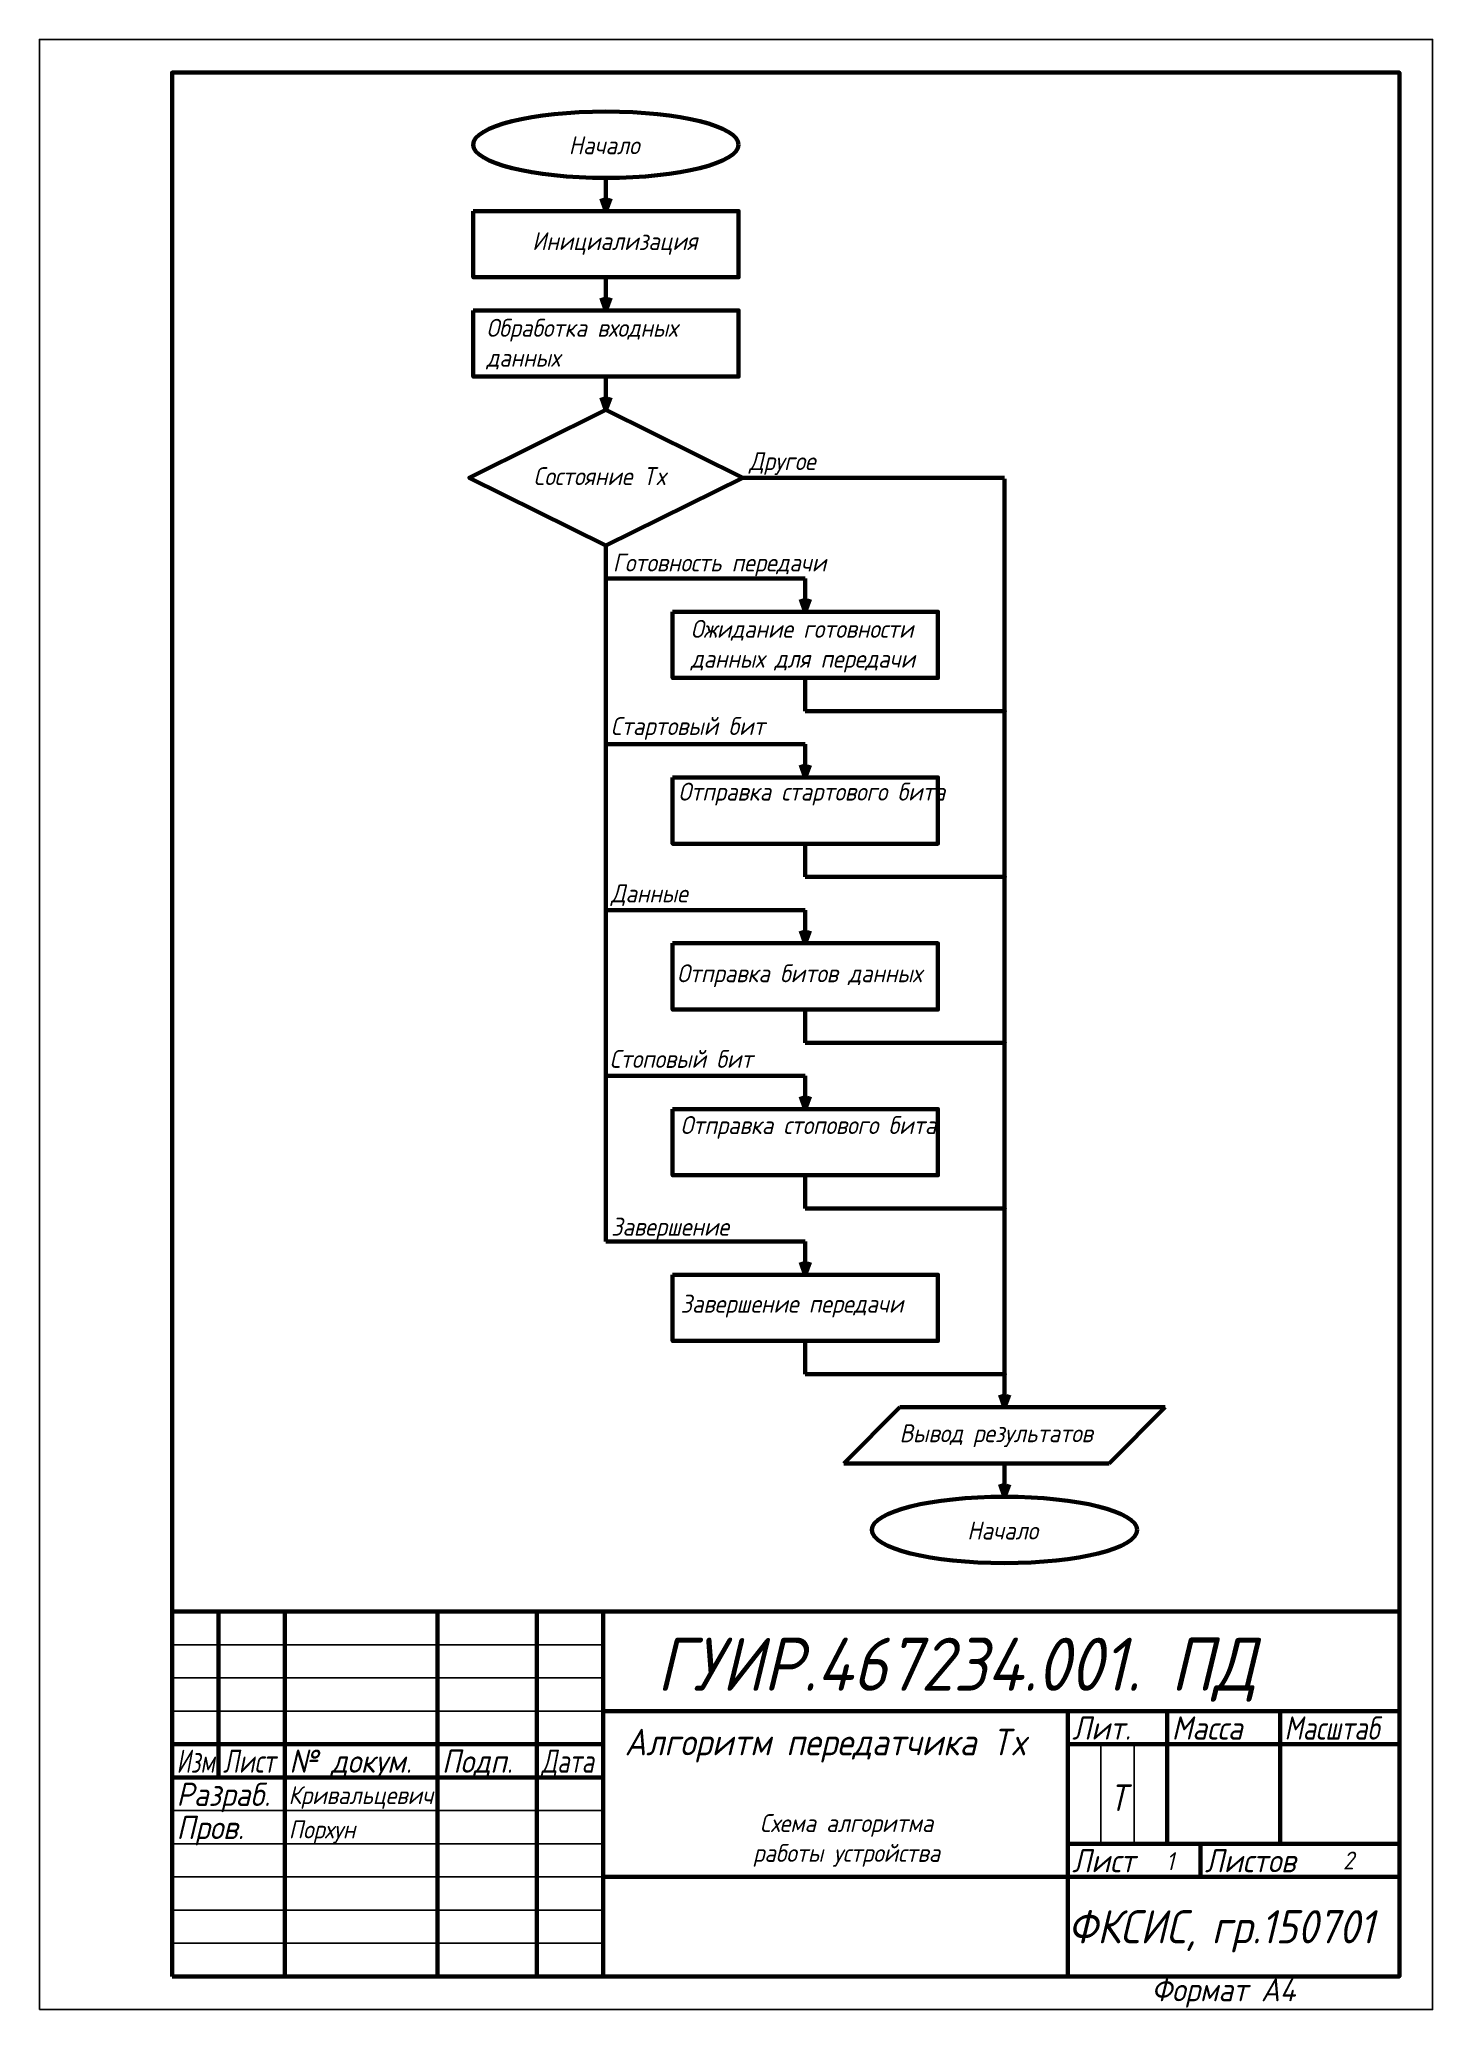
# Model space of a CAD drawing. Header units: millimetres. Extents: x 0 to 210, y 0 to 297.
import ezdxf

# ---------------------------------------------------------------- set-up
doc = ezdxf.new("R2010")
doc.units = ezdxf.units.MM
doc.header["$LTSCALE"] = 0.5
doc.layers.get('0').update_dxf_attribs({"lineweight": 60})
doc.layers.get('Defpoints').update_dxf_attribs({"color": 5})
doc.layers.add('4-текст', color=7, linetype='Continuous', true_color=0x00ad00)
doc.styles.get("Standard").update_dxf_attribs({"font": 'ISOCPEUI.TTF', "width": 0.9})

msp = doc.modelspace()

# ---------------------------------------------------------------- hatches: boundary and pattern name
h = msp.add_hatch(color=256)
h.dxf.hatch_style = 1
edge = h.paths.add_edge_path()
edge.add_arc((85.4, 215.72), 0.0579, 0, 360)
h = msp.add_hatch(color=256)
h.dxf.hatch_style = 1
edge = h.paths.add_edge_path()
edge.add_arc((145.47, 195.73), 0.0579, 0, 360)
h = msp.add_hatch(color=256)
h.dxf.hatch_style = 1
edge = h.paths.add_edge_path()
edge.add_arc((85.4, 190.74), 0.0579, 0, 360)
h = msp.add_hatch(color=256)
h.dxf.hatch_style = 1
edge = h.paths.add_edge_path()
edge.add_arc((145.47, 170.75), 0.0579, 0, 360)
h = msp.add_hatch(color=256)
h.dxf.hatch_style = 1
edge = h.paths.add_edge_path()
edge.add_arc((85.4, 165.75), 0.0579, 0, 360)
h = msp.add_hatch(color=256)
h.dxf.hatch_style = 1
edge = h.paths.add_edge_path()
edge.add_arc((145.47, 145.76), 0.0579, 0, 360)
h = msp.add_hatch(color=256)
h.dxf.hatch_style = 1
edge = h.paths.add_edge_path()
edge.add_arc((85.4, 140.76), 0.0579, 0, 360)
h = msp.add_hatch(color=256)
h.dxf.hatch_style = 1
edge = h.paths.add_edge_path()
edge.add_arc((145.47, 120.78), 0.0579, 0, 360)
h = msp.add_hatch(color=256)
h.dxf.hatch_style = 1
edge = h.paths.add_edge_path()
edge.add_arc((145.47, 95.79), 0.0579, 0, 360)

# ---------------------------------------------------------------- linework, layer by layer
for p, q in [((85.4, 276.13), (85.4, 271.13)), ((85.4, 261.14), (85.4, 256.14)), ((85.4, 246.16), (85.4, 241.16)), ((106.02, 230.93), (145.47, 230.93)), ((145.47, 230.74), (145.47, 95.79)), ((85.4, 220.72), (85.4, 115.78)), ((85.4, 215.72), (115.43, 215.72)), ((115.43, 215.72), (115.43, 210.72)), ((115.43, 200.74), (115.43, 195.74)), ((115.43, 195.74), (145.47, 195.74)), ((85.4, 190.74), (115.43, 190.74)), ((115.43, 190.74), (115.43, 185.74)), ((115.43, 175.75), (115.43, 170.75)), ((115.43, 170.75), (145.47, 170.75)), ((85.4, 165.75), (115.43, 165.75)), ((115.43, 165.75), (115.43, 160.75)), ((115.43, 150.76), (115.43, 145.76)), ((115.43, 145.76), (145.47, 145.76)), ((85.4, 140.76), (115.43, 140.76)), ((115.43, 140.76), (115.43, 135.76)), ((115.43, 125.78), (115.43, 120.78)), ((115.43, 120.78), (145.47, 120.78)), ((85.4, 115.78), (115.43, 115.78)), ((115.43, 115.78), (115.43, 110.78)), ((115.43, 100.79), (115.43, 95.79)), ((115.43, 95.79), (145.47, 95.79)), ((145.47, 95.79), (145.47, 90.79)), ((129.71, 90.79), (121.23, 82.31)), ((129.71, 90.79), (169.71, 90.79)), ((169.71, 90.79), (161.23, 82.31)), ((161.23, 82.31), (121.23, 82.31)), ((145.47, 82.31), (145.47, 77.31)), ((155, 45), (155, 40))]:
    msp.add_line(p, q)
at = {"lineweight": 60}
for p, q in [((205, 60), (20, 60)), ((27, 60), (27, 35)), ((37, 5), (37, 60)), ((60, 60), (60, 5)), ((75, 5), (75, 60)), ((85, 60), (85, 5)), ((85, 45), (205, 45)), ((155, 5), (155, 45)), ((170, 45), (170, 25)), ((187, 25), (187, 45)), ((20, 40), (85, 40)), ((155, 40), (205, 40)), ((20, 35), (85, 35)), ((155, 25), (205, 25)), ((175, 20), (175, 25)), ((85, 20), (205, 20))]:
    msp.add_line(p, q, dxfattribs=at)
at = {"lineweight": -3}
for p, q in [((20, 55), (85, 55)), ((20, 50), (85, 50)), ((20, 45), (85, 45)), ((160, 25), (160, 40)), ((165, 40), (165, 25)), ((20, 30), (85, 30)), ((20, 25), (85, 25)), ((20, 20), (85, 20)), ((20, 15), (85, 15)), ((20, 10), (85, 10))]:
    msp.add_line(p, q, dxfattribs=at)
at = {"lineweight": 60}
msp.add_lwpolyline([(20, 5), (205, 5), (205, 292), (20, 292)], close=True, dxfattribs=at)
for points in [[(65.4, 271.13), (105.4, 271.13), (105.4, 261.14), (65.4, 261.14)], [(65.4, 256.14), (105.4, 256.14), (105.4, 246.16), (65.4, 246.16)], [(106.02, 230.93), (85.4, 241.16), (64.78, 230.93), (85.4, 220.72)], [(95.43, 210.72), (135.43, 210.72), (135.43, 200.74), (95.43, 200.74)], [(95.43, 185.74), (135.43, 185.74), (135.43, 175.75), (95.43, 175.75)], [(95.43, 160.75), (135.43, 160.75), (135.43, 150.76), (95.43, 150.76)], [(95.43, 135.76), (135.43, 135.76), (135.43, 125.78), (95.43, 125.78)], [(95.43, 110.78), (135.43, 110.78), (135.43, 100.79), (95.43, 100.79)]]:
    msp.add_lwpolyline(points, close=True)
for points in [[(86.1, 273.01), (85.4, 271.13), (84.73, 273.02)], [(86.1, 258.02), (85.4, 256.14), (84.73, 258.03)], [(86.1, 243.03), (85.4, 241.16), (84.73, 243.04)], [(116.13, 212.6), (115.43, 210.72), (114.77, 212.61)], [(116.13, 187.61), (115.43, 185.74), (114.77, 187.62)], [(116.13, 162.63), (115.43, 160.75), (114.77, 162.64)], [(116.13, 137.64), (115.43, 135.76), (114.77, 137.65)], [(116.13, 112.65), (115.43, 110.78), (114.77, 112.66)], [(146.17, 92.67), (145.47, 90.79), (144.8, 92.68)], [(146.17, 79.18), (145.47, 77.31), (144.8, 79.19)]]:
    msp.add_lwpolyline(points)
for centre in [(85.4, 215.72), (145.47, 195.73), (85.4, 190.74), (145.47, 170.75), (85.4, 165.75), (145.47, 145.76), (85.4, 140.76), (145.47, 120.78), (145.47, 95.79)]:
    msp.add_circle(centre, 0.0579)
for centre in [(85.4, 281.13), (145.47, 72.31)]:
    msp.add_ellipse(centre, major_axis=(20, 0), ratio=0.25)
at = {"layer": 'Defpoints'}
msp.add_lwpolyline([(0, 0), (210, 0), (210, 297), (0, 297)], close=True, dxfattribs=at)

# ---------------------------------------------------------------- texts
at = {"lineweight": -3, "width": 0.9}
msp.add_text('Формат А4', height=3.5, dxfattribs=at).set_placement((167.6, 1.25))
at = {"layer": '4-текст', "lineweight": -3}
for s, width, p in [('Лит.', 0.9, (155.67, 40.7)), ('Масса', 0.9, (170.67, 40.7)), ('Масштаб', 0.8, (187.67, 40.7)), ('Изм.', 0.7, (20.67, 35.7)), ('Лист', 0.75, (27.67, 35.7)), ('№ докум.', 0.9, (37.67, 35.7)), ('Подп.', 0.9, (60.67, 35.7)), ('Дата', 0.75, (75.67, 35.7)), ('Разраб.', 0.9, (20.67, 30.7)), ('Пров.', 0.9, (20.67, 25.7)), ('Лист', 0.9, (155.67, 20.7)), ('Листов', 0.9, (175.67, 20.7))]:
    msp.add_text(s, height=3.5, dxfattribs=dict(at, width=width)).set_placement(p)
at = {"layer": '4-текст', "attachment_point": 1}
for s, width, insert, char_height in [('{\\fISOCPEUR|b0|i1|c204|p34;Начало}', 14.9451, (79.79, 282.39), 2.7), ('{\\fISOCPEUR|b0|i1|c204|p34;Инициализация}', 14.9451, (74.28, 267.95), 2.7), ('{\\fISOCPEUR|b0|i1|c204|p34;Обработка входных данных}', 38.0174, (67.38, 254.87), 2.7), ('{\\fISOCPEUR|b0|i1|c204|p34;Другое}', 34.7739, (106.98, 234.78), 2.7), ('{\\fISOCPEUR|b0|i1|c204|p34;Состояние} Tx', 26.3064, (74.48, 232.51), 2.7), ('{\\fISOCPEUR|b0|i1|c204|p34;Готовность передачи}', 34.7739, (86.43, 219.49), 2.7), ('{\\fISOCPEUR|b0|i1|c204|p34;Ожидание готовности данных для передачи}', 37.5489, (98.18, 209.49), 2.7), ('{\\fISOCPEUR|b0|i1|c204|p34;Стартовый бит}', 34.7739, (86.12, 194.84), 2.7), ('{\\fISOCPEUR|b0|i1|c204|p34;Отправка стартового бита}', 38.226, (96.31, 184.95), 2.7), ('{\\fISOCPEUR|b0|i1|c204|p34;Данные}', 34.7739, (86.15, 169.61), 2.7), ('{\\fISOCPEUR|b0|i1|c204|p34;Отправка битов данных}', 38.9272, (96.12, 157.57), 2.7), ('{\\fISOCPEUR|b0|i1|c204|p34;Стоповый бит}', 34.7739, (85.96, 144.66), 2.7), ('{\\fISOCPEUR|b0|i1|c204|p34;Отправка стопового бита}', 37.7501, (96.63, 134.69), 2.7), ('{\\fISOCPEUR|b0|i1|c204|p34;Завершение}', 34.7739, (86.18, 119.37), 2.7), ('{\\fISOCPEUR|b0|i1|c204|p34;Завершение передачи}', 37.5391, (96.66, 107.76), 2.7), ('{\\fISOCPEUR|b0|i1|c204|p34;Вывод результатов}', 33.7808, (129.65, 88.23), 2.7), ('{\\fISOCPEUR|b0|i1|c204|p34;Начало}', 14.9451, (139.86, 73.56), 2.7), ('{\\fISOCPEUR|b0|i1|c204|p34;ГУИР.467234.001. ПД}', 104.9689, (93.07, 56.06), 8), ('{\\fISOCPEUR|b0|i1|c204|p34;Алгоритм передатчика }Tx', 63.976, (88.21, 42.33), 4), ('{\\fISOCPEUR|b0|i1|c204|p34;Кривальцевич}', 23, (37.55, 33.68), 2.7), ('{\\fISOCPEUR|b0|i1|c204|p34;Т}', 4, (161.32, 33.94), 4), ('{\\fISOCPEUR|b0|i1|c204|p34;Порхун}', 23, (37.59, 28.51), 2.7), ('\\pxqc;{\\fISOCPEUR|b0|i1|c204|p34;Схема алгоритма\\Pработы устройства}', 43.6531, (99.84, 29.47), 2.7), ('{\\fISOCPEUR|b0|i1|c204|p34;2}', 23, (196.49, 23.82), 2.7), ('{\\fISOCPEUR|b0|i1|c204|p34;1}', 23, (169.83, 23.72), 2.7), ('{\\fISOCPEUR|b0|i1|c204|p34;ФКСИС,\\H0.8x; \\H1.25x;гр.150701}', 51.647, (155, 14.99), 5)]:
    msp.add_mtext_dynamic_manual_height_columns(s, width=width, gutter_width=50, heights=[0], dxfattribs=dict(at, insert=insert, char_height=char_height))

doc.saveas('drawing.dxf')
